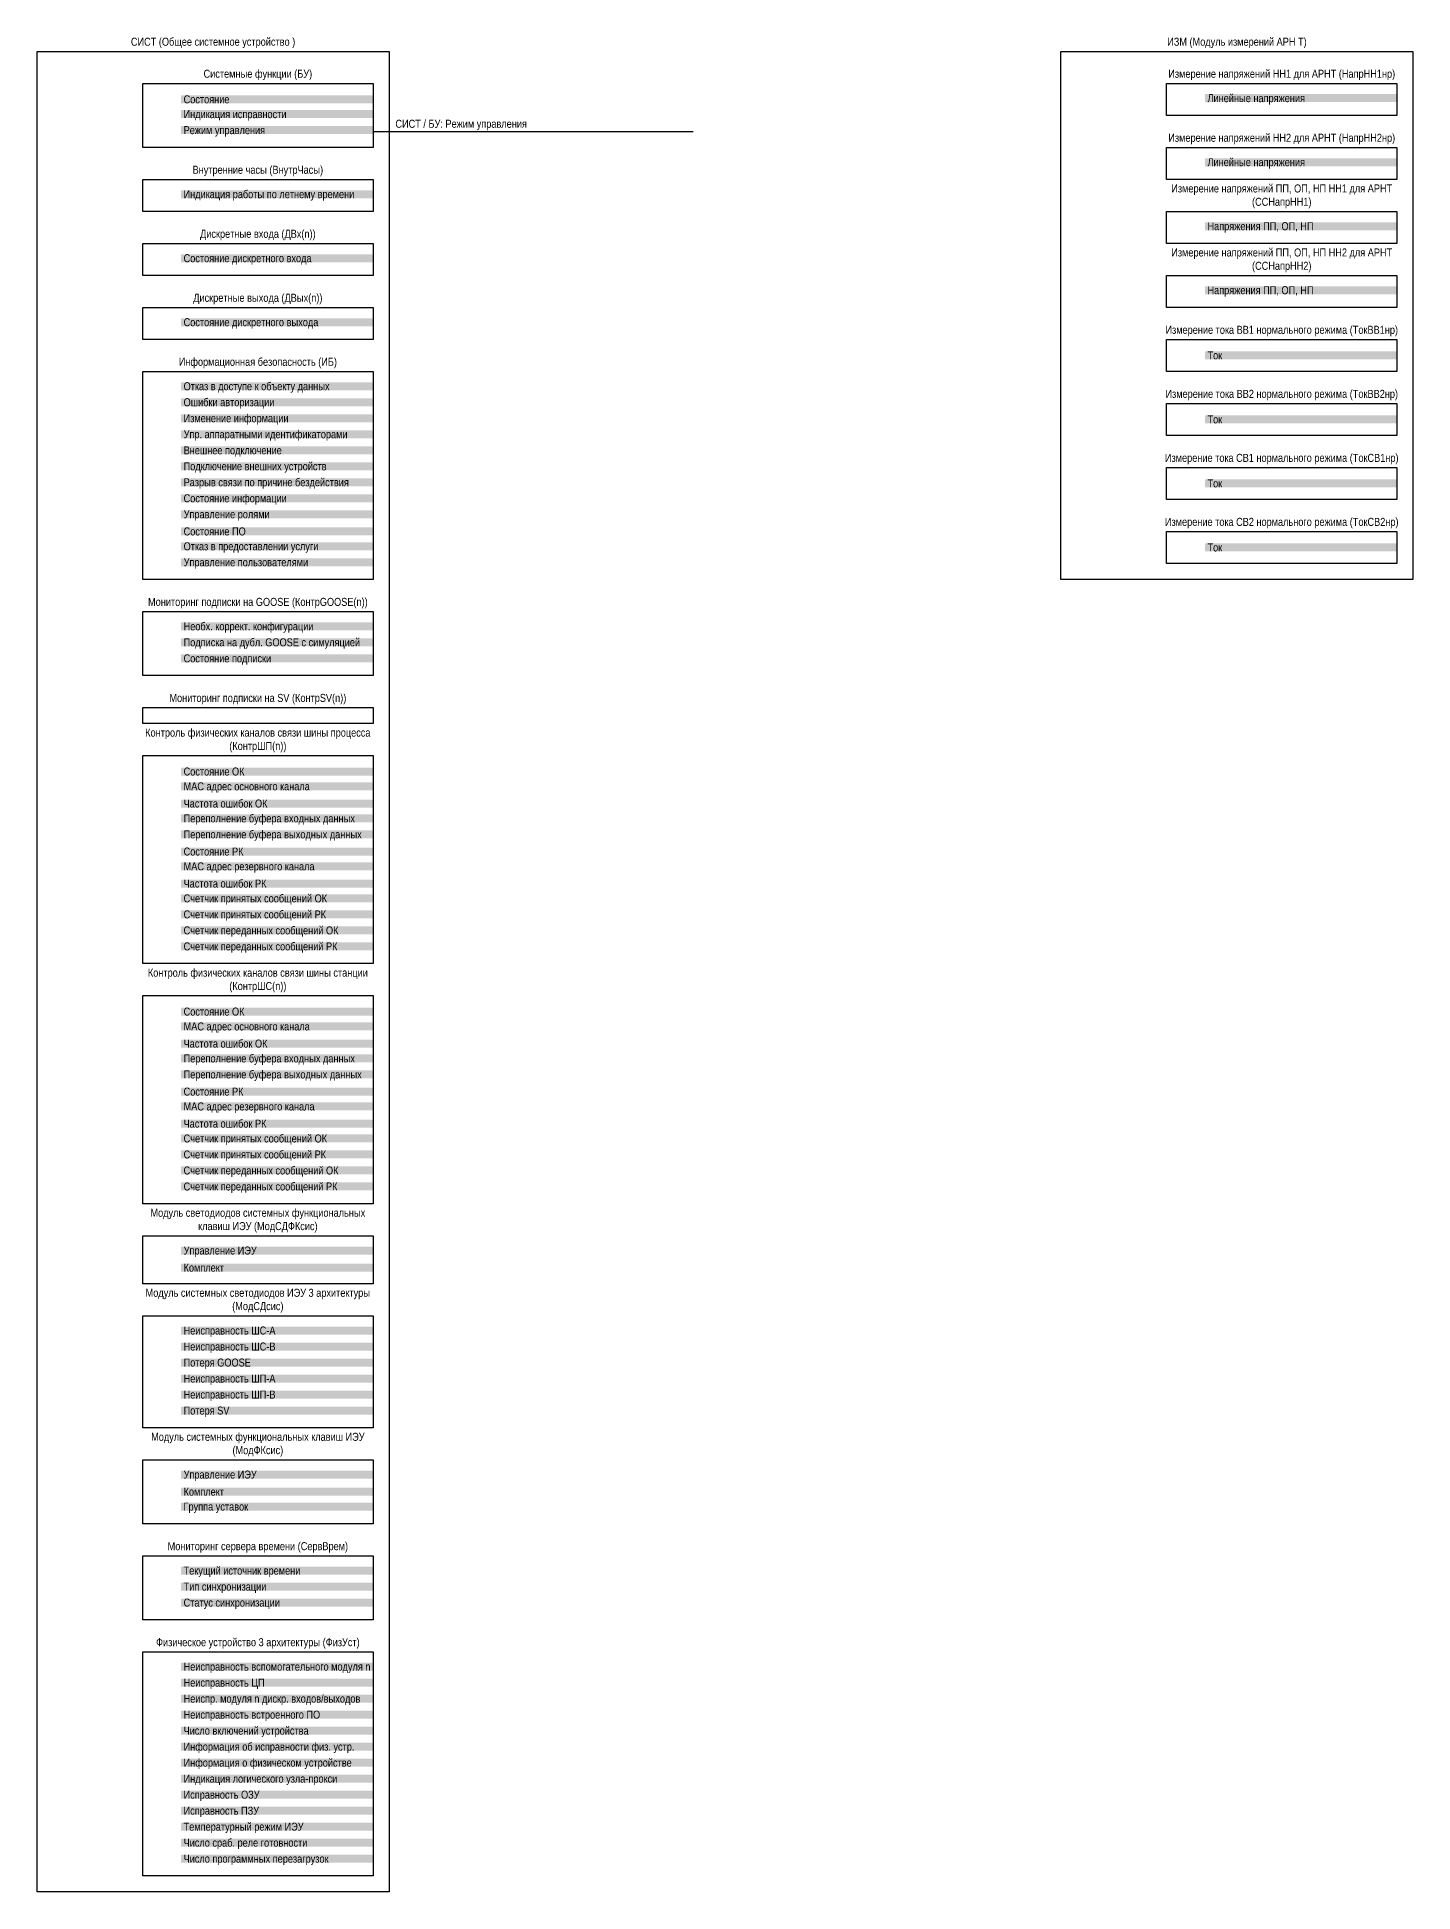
# Model space of a CAD drawing. Header units: millimetres. Extents: x -700 to 1485, y -575 to 4.
# Drawn here: x 0 to 430, y -575 to 4 of the extents above; entities that cross this region are included whole.
import ezdxf

# ---------------------------------------------------------------- set-up
doc = ezdxf.new("R2010")
doc.units = ezdxf.units.MM
for name, color, linetype, lineweight in [('Линии связи', 75, 'Continuous', 30), ('Основная', 7, 'Continuous', 30), ('Сигналы внутр.', 13, 'Continuous', 30)]:
    doc.layers.add(name, color=color, linetype=linetype, lineweight=lineweight)
doc.styles.add('Narrow', font='ARIALN.TTF')

msp = doc.modelspace()

# ---------------------------------------------------------------- linework, layer by layer
at = {"layer": 'Линии связи'}
msp.add_line((105, -25), (205, -25), dxfattribs=at)
at = {"layer": 'Основная'}
for points in [[(0, 0), (110, 0), (110, -575), (0, -575), (0, 0)], [(320, 0), (430, 0), (430, -165), (320, -165), (320, 0)], [(33, -10), (105, -10), (105, -30), (33, -30), (33, -10)], [(353, -10), (425, -10), (425, -20), (353, -20), (353, -10)], [(353, -30), (425, -30), (425, -40), (353, -40), (353, -30)], [(33, -40), (105, -40), (105, -50), (33, -50), (33, -40)], [(353, -50), (425, -50), (425, -60), (353, -60), (353, -50)], [(33, -60), (105, -60), (105, -70), (33, -70), (33, -60)], [(353, -70), (425, -70), (425, -80), (353, -80), (353, -70)], [(33, -80), (105, -80), (105, -90), (33, -90), (33, -80)], [(353, -90), (425, -90), (425, -100), (353, -100), (353, -90)], [(33, -100), (105, -100), (105, -165), (33, -165), (33, -100)], [(353, -110), (425, -110), (425, -120), (353, -120), (353, -110)], [(353, -130), (425, -130), (425, -140), (353, -140), (353, -130)], [(353, -150), (425, -150), (425, -160), (353, -160), (353, -150)], [(33, -175), (105, -175), (105, -195), (33, -195), (33, -175)], [(33, -205), (105, -205), (105, -210), (33, -210), (33, -205)], [(33, -220), (105, -220), (105, -285), (33, -285), (33, -220)], [(33, -295), (105, -295), (105, -360), (33, -360), (33, -295)], [(33, -370), (105, -370), (105, -385), (33, -385), (33, -370)], [(33, -395), (105, -395), (105, -430), (33, -430), (33, -395)], [(33, -440), (105, -440), (105, -460), (33, -460), (33, -440)], [(33, -470), (105, -470), (105, -490), (33, -490), (33, -470)], [(33, -500), (105, -500), (105, -570), (33, -570), (33, -500)]]:
    msp.add_lwpolyline(points, close=True, dxfattribs=at)

# ---------------------------------------------------------------- texts
at = {"layer": 'Основная', "char_height": 2.5, "attachment_point": 8, "style": 'Narrow'}
for s, insert, width in [('СИСТ (Общее системное устройство )', (55, 1), 110), ('ИЗМ (Модуль измерений АРН Т)', (375, 1), 110), ('Системные функции (БУ)', (69, -9), 72), ('Измерение напряжений НН1 для АРНТ (НапрНН1нр)', (389, -9), 72), ('Измерение напряжений НН2 для АРНТ (НапрНН2нр)', (389, -29), 72), ('Внутренние часы (ВнутрЧасы)', (69, -39), 72), ('Измерение напряжений ПП, ОП, НП НН1 для АРНТ (ССНапрНН1)', (389, -49), 72), ('Дискретные входа (ДВх(n))', (69, -59), 72), ('Измерение напряжений ПП, ОП, НП НН2 для АРНТ (ССНапрНН2)', (389, -69), 72), ('Дискретные выхода (ДВых(n))', (69, -79), 72), ('Измерение тока ВВ1 нормального режима (ТокВВ1нр)', (389, -89), 72), ('Информационная безопасность (ИБ)', (69, -99), 72), ('Измерение тока ВВ2 нормального режима (ТокВВ2нр)', (389, -109), 72), ('Измерение тока СВ1 нормального режима (ТокСВ1нр)', (389, -129), 72), ('Измерение тока СВ2 нормального режима (ТокСВ2нр)', (389, -149), 72), ('Мониторинг подписки на GOOSE (КонтрGOOSE(n))', (69, -174), 72), ('Мониторинг подписки на SV (КонтрSV(n))', (69, -204), 72), ('Контроль физических каналов связи шины процесса (КонтрШП(n))', (69, -219), 72), ('Контроль физических каналов связи шины станции (КонтрШС(n))', (69, -294), 72), ('Модуль светодиодов системных функциональных клавиш ИЭУ (МодСДФКсис)', (69, -369), 72), ('Модуль системных светодиодов ИЭУ 3 архитектуры (МодСДсис)', (69, -394), 72), ('Модуль системных функциональных клавиш ИЭУ (МодФКсис)', (69, -439), 72), ('Мониторинг сервера времени (СервВрем)', (69, -469), 72), ('Физическое устройство 3 архитектуры (ФизУст)', (69, -499), 72)]:
    msp.add_mtext(s, dxfattribs=dict(at, insert=insert, width=width))
at = {"layer": 'Основная', "char_height": 2.5, "width": 60, "attachment_point": 4, "style": 'Narrow', "bg_fill": 1, "box_fill_scale": 1, "bg_fill_color": 9}
for s, insert in [(' Состояние', (45, -15)), (' Линейные напряжения', (365, -15)), (' Индикация исправности', (45, -20)), (' Режим управления', (45, -25)), (' Линейные напряжения', (365, -35)), (' Индикация работы по летнему времени', (45, -45)), (' Напряжения ПП, ОП, НП', (365, -55)), (' Состояние дискретного входа ', (45, -65)), (' Напряжения ПП, ОП, НП', (365, -75)), (' Состояние дискретного выхода ', (45, -85)), (' Ток', (365, -95)), (' Отказ в доступе к объекту данных', (45, -105)), (' Ошибки авторизации', (45, -110)), (' Изменение информации', (45, -115)), (' Ток', (365, -115)), (' Упр. аппаратными идентификаторами', (45, -120)), (' Внешнее подключение', (45, -125)), (' Подключение внешних устройств', (45, -130)), (' Разрыв связи по причине бездействия', (45, -135)), (' Состояние информации', (45, -140)), (' Ток', (365, -135)), (' Управление ролями', (45, -145)), (' Состояние ПО', (45, -150)), (' Отказ в предоставлении услуги', (45, -155)), (' Ток', (365, -155)), (' Управление пользователями', (45, -160)), (' Необх. коррект. конфигурации', (45, -180)), (' Подписка на дубл. GOOSE с симуляцией', (45, -185)), (' Состояние подписки', (45, -190)), (' Состояние ОК', (45, -225)), (' MAC адрес основного канала', (45, -230)), (' Частота ошибок ОК', (45, -235)), (' Переполнение буфера входных данных', (45, -240)), (' Переполнение буфера выходных данных', (45, -245)), (' Состояние РК', (45, -250)), (' MAC адрес резервного канала', (45, -255)), (' Частота ошибок РК', (45, -260)), (' Счетчик принятых сообщений ОК', (45, -265)), (' Счетчик принятых сообщений РК', (45, -270)), (' Счетчик переданных сообщений ОК', (45, -275)), (' Счетчик переданных сообщений РК', (45, -280)), (' Состояние ОК', (45, -300)), (' MAC адрес основного канала', (45, -305)), (' Частота ошибок ОК', (45, -310)), (' Переполнение буфера входных данных', (45, -315)), (' Переполнение буфера выходных данных', (45, -320)), (' Состояние РК', (45, -325)), (' MAC адрес резервного канала', (45, -330)), (' Частота ошибок РК', (45, -335)), (' Счетчик принятых сообщений ОК', (45, -340)), (' Счетчик принятых сообщений РК', (45, -345)), (' Счетчик переданных сообщений ОК', (45, -350)), (' Счетчик переданных сообщений РК', (45, -355)), (' Управление ИЭУ ', (45, -375)), (' Комплект', (45, -380)), (' Неисправность ШС-А', (45, -400)), (' Неисправность ШС-В', (45, -405)), (' Потеря GOOSE', (45, -410)), (' Неисправность ШП-А', (45, -415)), (' Неисправность ШП-В', (45, -420)), (' Потеря SV', (45, -425)), (' Управление ИЭУ ', (45, -445)), (' Комплект', (45, -450)), (' Группа уставок', (45, -455)), (' Текущий источник времени', (45, -475)), (' Тип синхронизации', (45, -480)), (' Статус синхронизации', (45, -485)), (' Неисправность вспомогательного модуля n', (45, -505)), (' Неисправность ЦП', (45, -510)), (' Неиспр. модуля n дискр. входов/выходов', (45, -515)), (' Неисправность встроенного ПО', (45, -520)), (' Число включений устройства', (45, -525)), (' Информация об исправности физ. устр.', (45, -530)), (' Информация о физическом устройстве', (45, -535)), (' Индикация логического узла-прокси', (45, -540)), (' Исправность ОЗУ', (45, -545)), (' Исправность ПЗУ', (45, -550)), (' Температурный режим ИЭУ', (45, -555)), (' Число сраб. реле готовности', (45, -560)), (' Число программных перезагрузок', (45, -565))]:
    msp.add_mtext(s, dxfattribs=dict(at, insert=insert))
at = {"layer": 'Сигналы внутр.', "insert": (112, -23), "char_height": 2.5, "width": 100, "attachment_point": 4, "style": 'Narrow'}
msp.add_mtext('СИСТ / БУ: Режим управления', dxfattribs=at)

doc.saveas('drawing.dxf')
